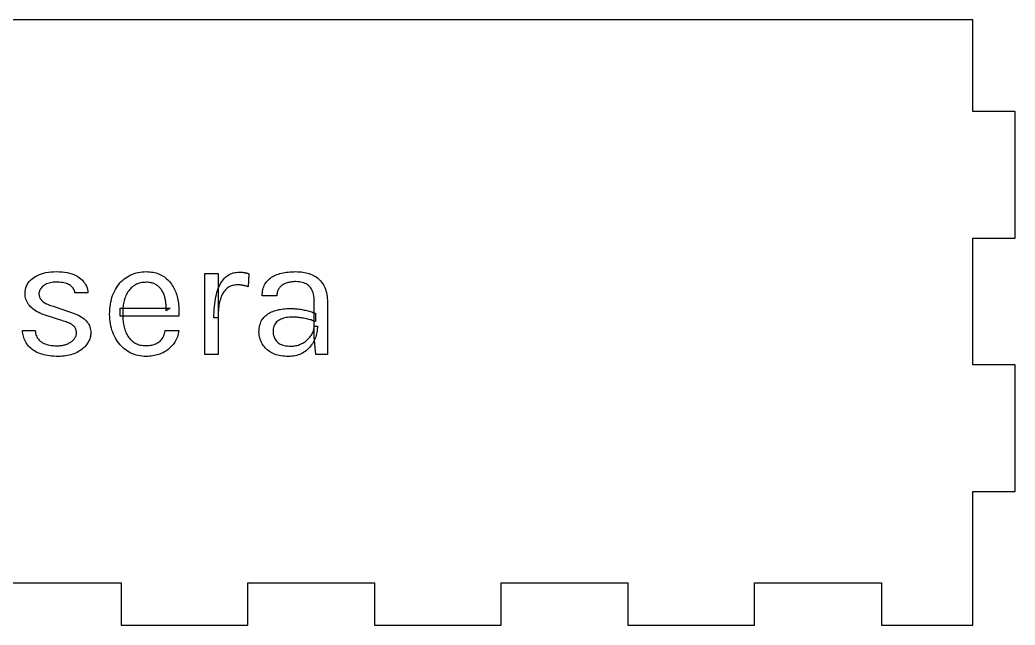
# Model space of a CAD drawing. Header units: millimetres. Extents: x 0 to 275, y 0 to 182.
# Drawn here: x 65.3 to 136, y 46 to 89 of the extents above; entities that cross this region are included whole.
import ezdxf

# ---------------------------------------------------------------- set-up
doc = ezdxf.new("R2010")
doc.units = ezdxf.units.MM
doc.layers.get('0').update_dxf_attribs({"linetype": 'CONTINUOUS'})

msp = doc.modelspace()

# ---------------------------------------------------------------- linework, layer by layer
for p, q in [((133, 89), (3, 89)), ((133, 82.5), (133, 89)), ((136, 82.5), (133, 82.5)), ((136, 73.5), (136, 82.5)), ((133, 64.5), (133, 73.5)), ((133, 73.5), (136, 73.5)), ((66.177, 70.605), (66.293, 70.692)), ((66.293, 70.692), (66.419, 70.772)), ((66.419, 70.772), (66.553, 70.843)), ((66.553, 70.843), (66.695, 70.906)), ((66.695, 70.906), (66.844, 70.961)), ((66.844, 70.961), (67.001, 71.007)), ((67.001, 71.007), (67.166, 71.045)), ((67.166, 71.045), (67.338, 71.074)), ((67.338, 71.074), (67.518, 71.095)), ((67.518, 71.095), (67.706, 71.108)), ((67.706, 71.108), (67.901, 71.112)), ((67.901, 71.112), (67.901, 71.112)), ((67.901, 71.112), (68.107, 71.108)), ((68.107, 71.108), (68.304, 71.095)), ((68.304, 71.095), (68.492, 71.073)), ((68.492, 71.073), (68.67, 71.043)), ((68.67, 71.043), (68.838, 71.004)), ((68.838, 71.004), (68.998, 70.956)), ((68.998, 70.956), (69.147, 70.9)), ((69.147, 70.9), (69.287, 70.836)), ((69.287, 70.836), (69.418, 70.762)), ((69.418, 70.762), (69.539, 70.68)), ((72.829, 70.673), (72.944, 70.749)), ((72.944, 70.749), (73.063, 70.818)), ((73.063, 70.818), (73.185, 70.88)), ((73.185, 70.88), (73.31, 70.934)), ((73.31, 70.934), (73.438, 70.981)), ((73.438, 70.981), (73.57, 71.021)), ((73.57, 71.021), (73.705, 71.054)), ((73.705, 71.054), (73.844, 71.079)), ((73.844, 71.079), (73.986, 71.097)), ((73.986, 71.097), (74.131, 71.108)), ((74.131, 71.108), (74.279, 71.112)), ((74.279, 71.112), (74.279, 71.112)), ((74.279, 71.112), (74.408, 71.109)), ((74.408, 71.109), (74.533, 71.101)), ((74.533, 71.101), (74.654, 71.088)), ((74.654, 71.088), (74.771, 71.07)), ((74.771, 71.07), (74.885, 71.046)), ((74.885, 71.046), (74.995, 71.017)), ((74.995, 71.017), (75.101, 70.983)), ((75.101, 70.983), (75.203, 70.943)), ((75.203, 70.943), (75.301, 70.898)), ((75.301, 70.898), (75.395, 70.848)), ((75.395, 70.848), (75.486, 70.793)), ((75.486, 70.793), (75.573, 70.735)), ((75.573, 70.735), (75.656, 70.673)), ((78.449, 65.232), (78.449, 70.98)), ((78.449, 70.98), (79.385, 70.98)), ((79.385, 70.98), (79.385, 65.232)), ((79.843, 70.644), (79.922, 70.719)), ((79.922, 70.719), (80.005, 70.787)), ((80.005, 70.787), (80.091, 70.848)), ((80.091, 70.848), (80.181, 70.901)), ((80.181, 70.901), (80.274, 70.947)), ((80.274, 70.947), (80.371, 70.987)), ((80.371, 70.987), (80.472, 71.019)), ((80.472, 71.019), (80.576, 71.044)), ((80.576, 71.044), (80.683, 71.062)), ((80.683, 71.062), (80.794, 71.072)), ((80.794, 71.072), (80.909, 71.076)), ((80.909, 71.076), (80.909, 71.076)), ((80.909, 71.076), (80.947, 71.076)), ((80.947, 71.076), (80.984, 71.075)), ((80.984, 71.075), (81.021, 71.074)), ((81.021, 71.074), (81.057, 71.072)), ((81.057, 71.072), (81.093, 71.069)), ((81.093, 71.069), (81.128, 71.066)), ((81.128, 71.066), (81.162, 71.063)), ((81.162, 71.063), (81.195, 71.059)), ((81.195, 71.059), (81.228, 71.054)), ((81.228, 71.054), (81.26, 71.049)), ((81.26, 71.049), (81.292, 71.043)), ((81.292, 71.043), (81.324, 71.037)), ((81.324, 71.037), (81.356, 71.03)), ((81.356, 71.03), (81.388, 71.023)), ((81.388, 71.023), (81.42, 71.015)), ((81.42, 71.015), (81.452, 71.007)), ((81.452, 71.007), (81.484, 70.998)), ((81.484, 70.998), (81.516, 70.989)), ((81.516, 70.989), (81.549, 70.979)), ((81.581, 70.968), (81.521, 70.044)), ((81.549, 70.979), (81.581, 70.968)), ((81.581, 70.968), (81.581, 70.968)), ((83.111, 70.66), (83.193, 70.718)), ((83.193, 70.718), (83.279, 70.771)), ((83.279, 70.771), (83.371, 70.82)), ((83.371, 70.82), (83.466, 70.864)), ((83.466, 70.864), (83.567, 70.905)), ((83.567, 70.905), (83.672, 70.941)), ((83.672, 70.941), (83.781, 70.973)), ((83.781, 70.973), (83.893, 71.003)), ((83.893, 71.003), (84.008, 71.028)), ((84.008, 71.028), (84.126, 71.05)), ((84.126, 71.05), (84.247, 71.069)), ((84.247, 71.069), (84.371, 71.085)), ((84.371, 71.085), (84.499, 71.097)), ((84.499, 71.097), (84.629, 71.105)), ((84.629, 71.105), (84.763, 71.11)), ((84.763, 71.11), (84.899, 71.112)), ((84.899, 71.112), (84.899, 71.112)), ((84.899, 71.112), (85.029, 71.11)), ((85.029, 71.11), (85.157, 71.103)), ((85.157, 71.103), (85.281, 71.092)), ((85.281, 71.092), (85.403, 71.076)), ((85.403, 71.076), (85.522, 71.056)), ((85.522, 71.056), (85.637, 71.032)), ((85.637, 71.032), (85.749, 71.003)), ((85.749, 71.003), (85.859, 70.97)), ((85.859, 70.97), (85.965, 70.932)), ((85.965, 70.932), (86.069, 70.89)), ((86.069, 70.89), (86.169, 70.843)), ((86.169, 70.843), (86.264, 70.791)), ((86.264, 70.791), (86.355, 70.733)), ((86.355, 70.733), (86.441, 70.671)), ((65.736, 69.969), (65.779, 70.089)), ((65.779, 70.089), (65.834, 70.203)), ((65.834, 70.203), (65.901, 70.312)), ((65.901, 70.312), (65.981, 70.415)), ((65.981, 70.415), (66.073, 70.513)), ((66.073, 70.513), (66.177, 70.605)), ((66.874, 70), (66.825, 69.945)), ((66.93, 70.054), (66.874, 70)), ((66.992, 70.107), (66.93, 70.054)), ((67.06, 70.157), (66.992, 70.107)), ((67.133, 70.201), (67.06, 70.157)), ((67.211, 70.24), (67.133, 70.201)), ((67.294, 70.274), (67.211, 70.24)), ((67.383, 70.303), (67.294, 70.274)), ((67.476, 70.326), (67.383, 70.303)), ((67.575, 70.345), (67.476, 70.326)), ((67.678, 70.358), (67.575, 70.345)), ((67.787, 70.365), (67.678, 70.358)), ((67.901, 70.368), (67.787, 70.365)), ((68.019, 70.366), (67.901, 70.368)), ((67.901, 70.368), (67.901, 70.368)), ((68.132, 70.36), (68.019, 70.366)), ((68.24, 70.35), (68.132, 70.36)), ((68.342, 70.337), (68.24, 70.35)), ((68.438, 70.319), (68.342, 70.337)), ((68.529, 70.298), (68.438, 70.319)), ((68.614, 70.272), (68.529, 70.298)), ((68.694, 70.243), (68.614, 70.272)), ((68.768, 70.21), (68.694, 70.243)), ((68.837, 70.173), (68.768, 70.21)), ((68.9, 70.132), (68.837, 70.173)), ((68.958, 70.088), (68.9, 70.132)), ((69.01, 70.04), (68.958, 70.088)), ((69.057, 69.988), (69.01, 70.04)), ((69.098, 69.932), (69.057, 69.988)), ((69.539, 70.68), (69.65, 70.591)), ((69.65, 70.591), (69.749, 70.499)), ((69.749, 70.499), (69.838, 70.401)), ((69.838, 70.401), (69.915, 70.3)), ((69.915, 70.3), (69.981, 70.194)), ((69.981, 70.194), (70.037, 70.084)), ((70.037, 70.084), (70.08, 69.969)), ((72.167, 69.967), (72.247, 70.086)), ((72.247, 70.086), (72.332, 70.2)), ((72.332, 70.2), (72.421, 70.307)), ((72.421, 70.307), (72.516, 70.408)), ((72.516, 70.408), (72.615, 70.503)), ((72.615, 70.503), (72.72, 70.591)), ((72.72, 70.591), (72.829, 70.673)), ((73.294, 70.016), (73.226, 69.954)), ((73.367, 70.074), (73.294, 70.016)), ((73.443, 70.128), (73.367, 70.074)), ((73.523, 70.176), (73.443, 70.128)), ((73.606, 70.218), (73.523, 70.176)), ((73.693, 70.254), (73.606, 70.218)), ((73.784, 70.285), (73.693, 70.254)), ((73.878, 70.311), (73.784, 70.285)), ((73.976, 70.331), (73.878, 70.311)), ((74.077, 70.345), (73.976, 70.331)), ((74.182, 70.353), (74.077, 70.345)), ((74.291, 70.356), (74.182, 70.353)), ((74.377, 70.354), (74.291, 70.356)), ((74.291, 70.356), (74.291, 70.356)), ((74.46, 70.349), (74.377, 70.354)), ((74.54, 70.34), (74.46, 70.349)), ((74.616, 70.327), (74.54, 70.34)), ((74.69, 70.311), (74.616, 70.327)), ((74.76, 70.291), (74.69, 70.311)), ((74.828, 70.268), (74.76, 70.291)), ((74.892, 70.241), (74.828, 70.268)), ((74.953, 70.21), (74.892, 70.241)), ((75.011, 70.176), (74.953, 70.21)), ((75.066, 70.139), (75.011, 70.176)), ((75.119, 70.099), (75.066, 70.139)), ((75.169, 70.057), (75.119, 70.099)), ((75.216, 70.013), (75.169, 70.057)), ((75.261, 69.967), (75.216, 70.013)), ((75.656, 70.673), (75.736, 70.607)), ((75.736, 70.607), (75.812, 70.537)), ((75.812, 70.537), (75.885, 70.464)), ((75.885, 70.464), (75.954, 70.387)), ((75.954, 70.387), (76.019, 70.307)), ((76.019, 70.307), (76.081, 70.222)), ((76.081, 70.222), (76.139, 70.134)), ((76.139, 70.134), (76.194, 70.043)), ((76.194, 70.043), (76.245, 69.949)), ((79.399, 69.914), (79.451, 70.04)), ((79.451, 70.04), (79.506, 70.159)), ((79.506, 70.159), (79.566, 70.27)), ((79.566, 70.27), (79.629, 70.375)), ((79.629, 70.375), (79.697, 70.472)), ((79.697, 70.472), (79.768, 70.562)), ((79.768, 70.562), (79.843, 70.644)), ((80.112, 69.99), (80.043, 69.94)), ((80.184, 70.033), (80.112, 69.99)), ((80.26, 70.071), (80.184, 70.033)), ((80.34, 70.103), (80.26, 70.071)), ((80.425, 70.129), (80.34, 70.103)), ((80.513, 70.15), (80.425, 70.129)), ((80.605, 70.164), (80.513, 70.15)), ((80.701, 70.173), (80.605, 70.164)), ((80.801, 70.176), (80.701, 70.173)), ((80.833, 70.176), (80.801, 70.176)), ((80.801, 70.176), (80.801, 70.176)), ((80.865, 70.174), (80.833, 70.176)), ((80.898, 70.172), (80.865, 70.174)), ((80.933, 70.17), (80.898, 70.172)), ((80.968, 70.166), (80.933, 70.17)), ((81.003, 70.162), (80.968, 70.166)), ((81.04, 70.157), (81.003, 70.162)), ((81.077, 70.151), (81.04, 70.157)), ((81.116, 70.144), (81.077, 70.151)), ((81.155, 70.137), (81.116, 70.144)), ((81.194, 70.129), (81.155, 70.137)), ((81.233, 70.121), (81.194, 70.129)), ((81.271, 70.112), (81.233, 70.121)), ((81.309, 70.103), (81.271, 70.112)), ((81.346, 70.094), (81.309, 70.103)), ((81.382, 70.085), (81.346, 70.094)), ((81.418, 70.075), (81.382, 70.085)), ((81.453, 70.065), (81.418, 70.075)), ((81.487, 70.055), (81.453, 70.065)), ((81.521, 70.044), (81.487, 70.055)), ((82.6, 69.947), (82.633, 70.045)), ((82.633, 70.045), (82.673, 70.139)), ((82.673, 70.139), (82.719, 70.227)), ((82.719, 70.227), (82.771, 70.31)), ((82.771, 70.31), (82.829, 70.389)), ((82.829, 70.389), (82.893, 70.463)), ((82.893, 70.463), (82.961, 70.533)), ((82.961, 70.533), (83.033, 70.599)), ((83.033, 70.599), (83.111, 70.66)), ((83.781, 70.007), (83.744, 69.963)), ((83.82, 70.048), (83.781, 70.007)), ((83.862, 70.087), (83.82, 70.048)), ((83.906, 70.124), (83.862, 70.087)), ((83.953, 70.159), (83.906, 70.124)), ((84.002, 70.191), (83.953, 70.159)), ((84.054, 70.221), (84.002, 70.191)), ((84.108, 70.248), (84.054, 70.221)), ((84.165, 70.273), (84.108, 70.248)), ((84.224, 70.296), (84.165, 70.273)), ((84.285, 70.317), (84.224, 70.296)), ((84.348, 70.335), (84.285, 70.317)), ((84.412, 70.351), (84.348, 70.335)), ((84.477, 70.365), (84.412, 70.351)), ((84.544, 70.377), (84.477, 70.365)), ((84.612, 70.387), (84.544, 70.377)), ((84.682, 70.394), (84.612, 70.387)), ((84.753, 70.4), (84.682, 70.394)), ((84.825, 70.403), (84.753, 70.4)), ((84.899, 70.404), (84.825, 70.403)), ((85.028, 70.401), (84.899, 70.404)), ((84.899, 70.404), (84.899, 70.404)), ((85.15, 70.39), (85.028, 70.401)), ((85.265, 70.373), (85.15, 70.39)), ((85.374, 70.35), (85.265, 70.373)), ((85.477, 70.319), (85.374, 70.35)), ((85.572, 70.282), (85.477, 70.319)), ((85.661, 70.238), (85.572, 70.282)), ((85.744, 70.187), (85.661, 70.238)), ((85.82, 70.129), (85.744, 70.187)), ((85.889, 70.065), (85.82, 70.129)), ((85.952, 69.993), (85.889, 70.065)), ((86.008, 69.912), (85.952, 69.993)), ((86.441, 70.671), (86.523, 70.603)), ((86.523, 70.603), (86.601, 70.53)), ((86.601, 70.53), (86.674, 70.451)), ((86.674, 70.451), (86.743, 70.368)), ((86.743, 70.368), (86.807, 70.279)), ((86.807, 70.279), (86.867, 70.185)), ((86.867, 70.185), (86.922, 70.085)), ((86.922, 70.085), (86.971, 69.98)), ((86.971, 69.98), (87.014, 69.869)), ((65.681, 69.576), (65.687, 69.712)), ((65.685, 69.466), (65.681, 69.576)), ((65.681, 69.576), (65.681, 69.576)), ((65.696, 69.359), (65.685, 69.466)), ((65.687, 69.712), (65.705, 69.843)), ((65.716, 69.256), (65.696, 69.359)), ((65.705, 69.843), (65.736, 69.969)), ((66.668, 69.591), (66.665, 69.528)), ((66.665, 69.528), (66.665, 69.528)), ((66.665, 69.528), (66.675, 69.412)), ((66.678, 69.653), (66.668, 69.591)), ((66.675, 69.412), (66.706, 69.303)), ((66.694, 69.714), (66.678, 69.653)), ((66.717, 69.773), (66.694, 69.714)), ((66.706, 69.303), (66.757, 69.2)), ((66.747, 69.832), (66.717, 69.773)), ((66.783, 69.889), (66.747, 69.832)), ((66.825, 69.945), (66.783, 69.889)), ((69.134, 69.873), (69.098, 69.932)), ((69.164, 69.81), (69.134, 69.873)), ((69.188, 69.744), (69.164, 69.81)), ((69.207, 69.674), (69.188, 69.744)), ((69.221, 69.6), (69.207, 69.674)), ((70.145, 69.6), (69.221, 69.6)), ((70.08, 69.969), (70.113, 69.851)), ((70.113, 69.851), (70.135, 69.727)), ((70.135, 69.727), (70.145, 69.6)), ((70.145, 69.6), (70.145, 69.6)), ((71.808, 69.123), (71.852, 69.277)), ((71.852, 69.277), (71.902, 69.426)), ((71.902, 69.426), (71.959, 69.57)), ((71.959, 69.57), (72.023, 69.708)), ((72.023, 69.708), (72.093, 69.84)), ((72.093, 69.84), (72.167, 69.967)), ((72.809, 69.333), (72.774, 69.24)), ((72.848, 69.423), (72.809, 69.333)), ((72.891, 69.51), (72.848, 69.423)), ((72.937, 69.592), (72.891, 69.51)), ((72.988, 69.672), (72.937, 69.592)), ((73.041, 69.748), (72.988, 69.672)), ((73.099, 69.82), (73.041, 69.748)), ((73.161, 69.889), (73.099, 69.82)), ((73.226, 69.954), (73.161, 69.889)), ((75.304, 69.918), (75.261, 69.967)), ((75.344, 69.867), (75.304, 69.918)), ((75.382, 69.813), (75.344, 69.867)), ((75.417, 69.757), (75.382, 69.813)), ((75.449, 69.699), (75.417, 69.757)), ((75.479, 69.639), (75.449, 69.699)), ((75.507, 69.578), (75.479, 69.639)), ((75.534, 69.516), (75.507, 69.578)), ((75.558, 69.452), (75.534, 69.516)), ((75.58, 69.388), (75.558, 69.452)), ((75.601, 69.322), (75.58, 69.388)), ((75.619, 69.255), (75.601, 69.322)), ((76.245, 69.949), (76.293, 69.853)), ((76.293, 69.853), (76.337, 69.755)), ((76.337, 69.755), (76.378, 69.655)), ((76.378, 69.655), (76.416, 69.552)), ((76.416, 69.552), (76.45, 69.447)), ((76.45, 69.447), (76.481, 69.339)), ((76.481, 69.339), (76.508, 69.229)), ((79.2, 69.172), (79.231, 69.335)), ((79.231, 69.335), (79.267, 69.491)), ((79.267, 69.491), (79.307, 69.639)), ((79.307, 69.639), (79.351, 69.78)), ((79.351, 69.78), (79.399, 69.914)), ((79.626, 69.361), (79.589, 69.268)), ((79.666, 69.45), (79.626, 69.361)), ((79.71, 69.535), (79.666, 69.45)), ((79.757, 69.614), (79.71, 69.535)), ((79.807, 69.689), (79.757, 69.614)), ((79.861, 69.759), (79.807, 69.689)), ((79.918, 69.824), (79.861, 69.759)), ((79.979, 69.885), (79.918, 69.824)), ((80.043, 69.94), (79.979, 69.885)), ((82.523, 69.384), (82.526, 69.506)), ((83.567, 69.384), (82.523, 69.384)), ((82.526, 69.506), (82.535, 69.624)), ((82.535, 69.624), (82.551, 69.737)), ((82.551, 69.737), (82.572, 69.844)), ((82.572, 69.844), (82.6, 69.947)), ((83.569, 69.454), (83.567, 69.384)), ((83.567, 69.384), (83.567, 69.384)), ((83.574, 69.52), (83.569, 69.454)), ((83.583, 69.585), (83.574, 69.52)), ((83.595, 69.647), (83.583, 69.585)), ((83.611, 69.706), (83.595, 69.647)), ((83.631, 69.762), (83.611, 69.706)), ((83.654, 69.816), (83.631, 69.762)), ((83.68, 69.868), (83.654, 69.816)), ((83.71, 69.917), (83.68, 69.868)), ((83.744, 69.963), (83.71, 69.917)), ((86.057, 69.822), (86.008, 69.912)), ((86.1, 69.724), (86.057, 69.822)), ((86.136, 69.617), (86.1, 69.724)), ((86.166, 69.502), (86.136, 69.617)), ((86.189, 69.377), (86.166, 69.502)), ((86.206, 69.244), (86.189, 69.377)), ((87.014, 69.869), (87.051, 69.752)), ((87.051, 69.752), (87.083, 69.629)), ((87.083, 69.629), (87.109, 69.501)), ((87.109, 69.501), (87.129, 69.366)), ((87.129, 69.366), (87.143, 69.226)), ((65.743, 69.155), (65.716, 69.256)), ((65.778, 69.058), (65.743, 69.155)), ((65.82, 68.964), (65.778, 69.058)), ((65.871, 68.873), (65.82, 68.964)), ((65.929, 68.785), (65.871, 68.873)), ((65.994, 68.7), (65.929, 68.785)), ((66.068, 68.619), (65.994, 68.7)), ((66.149, 68.541), (66.068, 68.619)), ((66.757, 69.2), (66.828, 69.103)), ((66.828, 69.103), (66.92, 69.012)), ((66.92, 69.012), (67.032, 68.928)), ((67.032, 68.928), (67.165, 68.849)), ((67.165, 68.849), (67.318, 68.777)), ((67.318, 68.777), (67.491, 68.712)), ((67.491, 68.712), (67.685, 68.652)), ((67.685, 68.652), (67.685, 68.652)), ((67.685, 68.652), (68.825, 68.268)), ((71.7, 68.454), (71.717, 68.629)), ((71.717, 68.629), (71.741, 68.799)), ((71.741, 68.799), (71.771, 68.964)), ((71.771, 68.964), (71.808, 69.123)), ((72.64, 68.654), (72.63, 68.551)), ((72.653, 68.755), (72.64, 68.654)), ((72.669, 68.855), (72.653, 68.755)), ((72.69, 68.954), (72.669, 68.855)), ((72.714, 69.051), (72.69, 68.954)), ((72.742, 69.146), (72.714, 69.051)), ((72.774, 69.24), (72.742, 69.146)), ((75.635, 69.187), (75.619, 69.255)), ((75.65, 69.118), (75.635, 69.187)), ((75.662, 69.048), (75.65, 69.118)), ((75.673, 68.977), (75.662, 69.048)), ((75.682, 68.906), (75.673, 68.977)), ((75.689, 68.836), (75.682, 68.906)), ((75.696, 68.765), (75.689, 68.836)), ((75.7, 68.694), (75.696, 68.765)), ((75.703, 68.623), (75.7, 68.694)), ((75.705, 68.552), (75.703, 68.623)), ((76.508, 69.229), (76.532, 69.117)), ((76.532, 69.117), (76.553, 69.003)), ((76.553, 69.003), (76.57, 68.889)), ((76.57, 68.889), (76.584, 68.773)), ((76.584, 68.773), (76.595, 68.657)), ((76.595, 68.657), (76.603, 68.54)), ((79.116, 68.446), (79.131, 68.639)), ((79.131, 68.639), (79.15, 68.824)), ((79.15, 68.824), (79.173, 69.002)), ((79.173, 69.002), (79.2, 69.172)), ((79.436, 68.614), (79.42, 68.492)), ((79.454, 68.732), (79.436, 68.614)), ((79.475, 68.847), (79.454, 68.732)), ((79.499, 68.959), (79.475, 68.847)), ((79.526, 69.066), (79.499, 68.959)), ((79.556, 69.169), (79.526, 69.066)), ((79.589, 69.268), (79.556, 69.169)), ((86.216, 69.102), (86.206, 69.244)), ((86.219, 68.952), (86.216, 69.102)), ((86.219, 66.492), (86.219, 68.952)), ((87.143, 69.226), (87.152, 69.08)), ((87.152, 69.08), (87.155, 68.928)), ((87.155, 68.928), (87.155, 68.928)), ((87.155, 68.928), (87.155, 65.232)), ((66.236, 68.466), (66.149, 68.541)), ((66.331, 68.395), (66.236, 68.466)), ((66.432, 68.327), (66.331, 68.395)), ((66.54, 68.263), (66.432, 68.327)), ((66.654, 68.202), (66.54, 68.263)), ((66.776, 68.144), (66.654, 68.202)), ((66.904, 68.09), (66.776, 68.144)), ((67.039, 68.039), (66.904, 68.09)), ((67.181, 67.992), (67.039, 68.039)), ((68.297, 67.632), (67.181, 67.992)), ((68.825, 68.268), (68.969, 68.222)), ((68.969, 68.222), (69.106, 68.174)), ((69.106, 68.174), (69.237, 68.122)), ((69.237, 68.122), (69.36, 68.068)), ((69.36, 68.068), (69.477, 68.011)), ((69.477, 68.011), (69.586, 67.952)), ((69.586, 67.952), (69.689, 67.89)), ((69.689, 67.89), (69.785, 67.824)), ((71.687, 68.088), (71.69, 68.274)), ((71.69, 67.914), (71.687, 68.088)), ((71.687, 68.088), (71.687, 68.088)), ((71.69, 68.274), (71.7, 68.454)), ((71.701, 67.743), (71.69, 67.914)), ((72.443, 67.944), (72.443, 68.52)), ((72.443, 68.52), (75.977, 68.52)), ((76.595, 67.944), (72.443, 67.944)), ((72.625, 68.446), (72.623, 68.34)), ((72.623, 68.34), (72.623, 68.34)), ((72.623, 68.34), (72.623, 67.956)), ((72.623, 67.956), (72.625, 67.837)), ((72.63, 68.551), (72.625, 68.446)), ((75.977, 68.52), (75.701, 68.34)), ((75.701, 68.34), (75.704, 68.411)), ((75.704, 68.411), (75.705, 68.482)), ((75.705, 68.482), (75.705, 68.552)), ((76.603, 68.065), (76.595, 67.944)), ((76.595, 67.944), (76.595, 67.944)), ((76.603, 68.54), (76.608, 68.423)), ((76.608, 68.185), (76.603, 68.065)), ((76.608, 68.423), (76.609, 68.304)), ((76.609, 68.304), (76.608, 68.185)), ((79.097, 67.824), (79.099, 68.039)), ((79.099, 68.039), (79.105, 68.246)), ((79.105, 68.246), (79.116, 68.446)), ((79.386, 67.965), (79.385, 67.824)), ((79.391, 68.102), (79.386, 67.965)), ((79.398, 68.236), (79.391, 68.102)), ((79.408, 68.365), (79.398, 68.236)), ((79.42, 68.492), (79.408, 68.365)), ((82.646, 67.859), (82.711, 67.927)), ((82.711, 67.927), (82.78, 67.99)), ((82.78, 67.99), (82.853, 68.05)), ((82.853, 68.05), (82.93, 68.105)), ((82.93, 68.105), (83.012, 68.157)), ((83.012, 68.157), (83.098, 68.205)), ((83.098, 68.205), (83.188, 68.249)), ((83.188, 68.249), (83.282, 68.289)), ((83.282, 68.289), (83.381, 68.325)), ((83.381, 68.325), (83.483, 68.357)), ((83.483, 68.357), (83.588, 68.387)), ((83.588, 68.387), (83.695, 68.412)), ((83.695, 68.412), (83.804, 68.434)), ((83.804, 68.434), (83.916, 68.453)), ((83.916, 68.453), (84.031, 68.469)), ((84.031, 68.469), (84.148, 68.481)), ((84.148, 68.481), (84.268, 68.489)), ((84.33, 67.863), (84.227, 67.846)), ((84.268, 68.489), (84.39, 68.494)), ((84.436, 67.875), (84.33, 67.863)), ((84.39, 68.494), (84.515, 68.496)), ((84.546, 67.882), (84.436, 67.875)), ((84.515, 68.496), (84.515, 68.496)), ((84.515, 68.496), (84.605, 68.495)), ((84.659, 67.884), (84.546, 67.882)), ((84.605, 68.495), (84.695, 68.492)), ((84.735, 67.883), (84.659, 67.884)), ((84.659, 67.884), (84.659, 67.884)), ((84.695, 68.492), (84.785, 68.488)), ((84.813, 67.881), (84.735, 67.883)), ((84.785, 68.488), (84.875, 68.482)), ((84.893, 67.876), (84.813, 67.881)), ((84.875, 68.482), (84.966, 68.474)), ((84.973, 67.871), (84.893, 67.876)), ((84.966, 68.474), (85.056, 68.464)), ((85.056, 67.863), (84.973, 67.871)), ((85.056, 68.464), (85.146, 68.452)), ((85.14, 67.854), (85.056, 67.863)), ((85.146, 68.452), (85.237, 68.438)), ((85.237, 68.438), (85.327, 68.423)), ((85.327, 68.423), (85.418, 68.406)), ((85.418, 68.406), (85.508, 68.387)), ((85.508, 68.387), (85.598, 68.367)), ((85.598, 68.367), (85.688, 68.346)), ((85.688, 68.346), (85.777, 68.323)), ((85.777, 68.323), (85.866, 68.299)), ((85.866, 68.299), (85.954, 68.274)), ((85.954, 68.274), (86.042, 68.248)), ((86.042, 68.248), (86.129, 68.22)), ((86.129, 68.22), (86.216, 68.191)), ((86.216, 68.191), (86.303, 68.16)), ((86.303, 68.16), (86.303, 68.16)), ((86.303, 68.16), (86.303, 67.572)), ((68.402, 67.603), (68.297, 67.632)), ((68.297, 67.632), (68.297, 67.632)), ((68.501, 67.572), (68.402, 67.603)), ((68.595, 67.541), (68.501, 67.572)), ((68.682, 67.509), (68.595, 67.541)), ((68.764, 67.476), (68.682, 67.509)), ((68.839, 67.442), (68.764, 67.476)), ((68.909, 67.407), (68.839, 67.442)), ((68.973, 67.371), (68.909, 67.407)), ((69.031, 67.334), (68.973, 67.371)), ((69.083, 67.296), (69.031, 67.334)), ((69.13, 67.256), (69.083, 67.296)), ((69.172, 67.213), (69.13, 67.256)), ((69.208, 67.168), (69.172, 67.213)), ((69.24, 67.119), (69.208, 67.168)), ((69.785, 67.824), (69.874, 67.757)), ((69.874, 67.757), (69.956, 67.686)), ((69.956, 67.686), (70.031, 67.612)), ((70.031, 67.612), (70.097, 67.534)), ((70.097, 67.534), (70.156, 67.452)), ((70.156, 67.452), (70.208, 67.366)), ((70.208, 67.366), (70.251, 67.276)), ((70.251, 67.276), (70.286, 67.183)), ((70.286, 67.183), (70.314, 67.085)), ((71.718, 67.577), (71.701, 67.743)), ((71.741, 67.415), (71.718, 67.577)), ((71.772, 67.257), (71.741, 67.415)), ((71.809, 67.103), (71.772, 67.257)), ((72.625, 67.837), (72.63, 67.721)), ((72.63, 67.721), (72.639, 67.607)), ((72.639, 67.607), (72.652, 67.496)), ((72.652, 67.496), (72.669, 67.388)), ((72.669, 67.388), (72.689, 67.281)), ((72.689, 67.281), (72.713, 67.178)), ((72.713, 67.178), (72.74, 67.077)), ((79.385, 67.824), (79.097, 67.824)), ((79.385, 67.824), (79.385, 67.824)), ((79.385, 67.824), (79.385, 67.824)), ((82.307, 67.064), (82.321, 67.17)), ((82.321, 67.17), (82.342, 67.271)), ((82.342, 67.271), (82.368, 67.368)), ((82.368, 67.368), (82.4, 67.461)), ((82.4, 67.461), (82.438, 67.549)), ((82.438, 67.549), (82.481, 67.633)), ((82.481, 67.633), (82.531, 67.713)), ((82.531, 67.713), (82.586, 67.788)), ((82.586, 67.788), (82.646, 67.859)), ((83.354, 67.243), (83.327, 67.152)), ((83.39, 67.327), (83.354, 67.243)), ((83.434, 67.404), (83.39, 67.327)), ((83.485, 67.475), (83.434, 67.404)), ((83.544, 67.539), (83.485, 67.475)), ((83.612, 67.596), (83.544, 67.539)), ((83.687, 67.647), (83.612, 67.596)), ((83.768, 67.692), (83.687, 67.647)), ((83.853, 67.732), (83.768, 67.692)), ((83.941, 67.768), (83.853, 67.732)), ((84.033, 67.799), (83.941, 67.768)), ((84.128, 67.825), (84.033, 67.799)), ((84.227, 67.846), (84.128, 67.825)), ((85.225, 67.843), (85.14, 67.854)), ((85.312, 67.83), (85.225, 67.843)), ((85.4, 67.816), (85.312, 67.83)), ((85.49, 67.8), (85.4, 67.816)), ((85.58, 67.783), (85.49, 67.8)), ((85.667, 67.764), (85.58, 67.783)), ((85.753, 67.744), (85.667, 67.764)), ((85.838, 67.723), (85.753, 67.744)), ((85.92, 67.701), (85.838, 67.723)), ((86, 67.678), (85.92, 67.701)), ((86.079, 67.653), (86, 67.678)), ((86.155, 67.627), (86.079, 67.653)), ((86.23, 67.6), (86.155, 67.627)), ((86.21, 67.116), (86.217, 67.182)), ((86.217, 67.182), (86.219, 67.248)), ((86.219, 67.248), (86.219, 67.248)), ((86.219, 67.248), (86.447, 67.248)), ((86.303, 67.572), (86.23, 67.6)), ((86.447, 67.248), (86.445, 67.134)), ((65.507, 66.829), (65.501, 66.936)), ((65.501, 66.936), (65.501, 66.936)), ((65.501, 66.936), (66.401, 66.936)), ((65.519, 66.725), (65.507, 66.829)), ((65.536, 66.623), (65.519, 66.725)), ((65.559, 66.524), (65.536, 66.623)), ((65.587, 66.427), (65.559, 66.524)), ((66.401, 66.936), (66.411, 66.83)), ((66.411, 66.83), (66.428, 66.729)), ((66.428, 66.729), (66.453, 66.633)), ((66.453, 66.633), (66.486, 66.543)), ((66.486, 66.543), (66.526, 66.458)), ((66.526, 66.458), (66.574, 66.379)), ((69.238, 66.425), (69.262, 66.471)), ((69.267, 67.068), (69.24, 67.119)), ((69.262, 66.471), (69.282, 66.517)), ((69.29, 67.014), (69.267, 67.068)), ((69.282, 66.517), (69.299, 66.565)), ((69.307, 66.957), (69.29, 67.014)), ((69.299, 66.565), (69.312, 66.614)), ((69.319, 66.897), (69.307, 66.957)), ((69.312, 66.614), (69.322, 66.665)), ((69.327, 66.834), (69.319, 66.897)), ((69.322, 66.665), (69.327, 66.716)), ((69.329, 66.768), (69.327, 66.834)), ((69.327, 66.716), (69.329, 66.768)), ((69.329, 66.768), (69.329, 66.768)), ((70.324, 66.513), (70.304, 66.43)), ((70.314, 67.085), (70.333, 66.983)), ((70.338, 66.597), (70.324, 66.513)), ((70.333, 66.983), (70.345, 66.878)), ((70.346, 66.682), (70.338, 66.597)), ((70.345, 66.878), (70.349, 66.768)), ((70.349, 66.768), (70.346, 66.682)), ((70.349, 66.768), (70.349, 66.768)), ((71.853, 66.953), (71.809, 67.103)), ((71.904, 66.807), (71.853, 66.953)), ((71.962, 66.666), (71.904, 66.807)), ((72.026, 66.528), (71.962, 66.666)), ((72.096, 66.395), (72.026, 66.528)), ((72.74, 67.077), (72.771, 66.978)), ((72.771, 66.978), (72.806, 66.882)), ((72.806, 66.882), (72.844, 66.789)), ((72.844, 66.789), (72.887, 66.7)), ((72.887, 66.7), (72.932, 66.615)), ((72.932, 66.615), (72.982, 66.534)), ((72.982, 66.534), (73.035, 66.457)), ((73.035, 66.457), (73.091, 66.384)), ((75.44, 66.383), (75.487, 66.46)), ((75.487, 66.46), (75.527, 66.543)), ((75.527, 66.543), (75.563, 66.63)), ((75.563, 66.63), (75.593, 66.723)), ((75.593, 66.723), (75.617, 66.821)), ((75.617, 66.821), (75.635, 66.924)), ((75.635, 66.924), (75.635, 66.924)), ((75.635, 66.924), (76.607, 66.924)), ((76.499, 66.493), (76.46, 66.394)), ((76.532, 66.596), (76.499, 66.493)), ((76.562, 66.702), (76.532, 66.596)), ((76.587, 66.812), (76.562, 66.702)), ((76.607, 66.924), (76.587, 66.812)), ((82.295, 66.84), (82.298, 66.954)), ((82.297, 66.752), (82.295, 66.84)), ((82.295, 66.84), (82.295, 66.84)), ((82.304, 66.664), (82.297, 66.752)), ((82.298, 66.954), (82.307, 67.064)), ((82.316, 66.577), (82.304, 66.664)), ((82.331, 66.492), (82.316, 66.577)), ((82.352, 66.406), (82.331, 66.492)), ((83.295, 66.951), (83.291, 66.84)), ((83.291, 66.84), (83.291, 66.84)), ((83.291, 66.84), (83.294, 66.757)), ((83.294, 66.757), (83.303, 66.677)), ((83.307, 67.055), (83.295, 66.951)), ((83.303, 66.677), (83.318, 66.599)), ((83.327, 67.152), (83.307, 67.055)), ((83.318, 66.599), (83.339, 66.523)), ((83.339, 66.523), (83.367, 66.45)), ((83.367, 66.45), (83.4, 66.379)), ((85.855, 66.4), (85.906, 66.46)), ((85.906, 66.46), (85.955, 66.523)), ((85.955, 66.523), (86, 66.588)), ((86, 66.588), (86.042, 66.654)), ((86.042, 66.654), (86.079, 66.72)), ((86.079, 66.72), (86.112, 66.786)), ((86.112, 66.786), (86.14, 66.852)), ((86.14, 66.852), (86.164, 66.918)), ((86.164, 66.918), (86.184, 66.984)), ((86.184, 66.984), (86.199, 67.05)), ((86.199, 67.05), (86.21, 67.116)), ((86.339, 65.232), (86.219, 66.492)), ((86.325, 66.483), (86.288, 66.38)), ((86.357, 66.587), (86.325, 66.483)), ((86.385, 66.693), (86.357, 66.587)), ((86.407, 66.801), (86.385, 66.693)), ((86.425, 66.91), (86.407, 66.801)), ((86.437, 67.021), (86.425, 66.91)), ((86.445, 67.134), (86.437, 67.021)), ((65.62, 66.332), (65.587, 66.427)), ((65.659, 66.24), (65.62, 66.332)), ((65.703, 66.151), (65.659, 66.24)), ((65.752, 66.064), (65.703, 66.151)), ((65.807, 65.979), (65.752, 66.064)), ((65.867, 65.897), (65.807, 65.979)), ((65.933, 65.819), (65.867, 65.897)), ((66.004, 65.745), (65.933, 65.819)), ((66.081, 65.674), (66.004, 65.745)), ((66.574, 66.379), (66.63, 66.305)), ((66.63, 66.305), (66.693, 66.237)), ((66.693, 66.237), (66.764, 66.174)), ((66.764, 66.174), (66.842, 66.117)), ((66.842, 66.117), (66.927, 66.065)), ((66.927, 66.065), (67.018, 66.019)), ((67.018, 66.019), (67.115, 65.978)), ((67.115, 65.978), (67.218, 65.942)), ((67.218, 65.942), (67.327, 65.912)), ((67.327, 65.912), (67.442, 65.888)), ((67.442, 65.888), (67.563, 65.869)), ((67.563, 65.869), (67.69, 65.855)), ((67.69, 65.855), (67.822, 65.847)), ((67.822, 65.847), (67.961, 65.844)), ((67.961, 65.844), (68.035, 65.845)), ((67.961, 65.844), (67.961, 65.844)), ((68.035, 65.845), (68.107, 65.849)), ((68.107, 65.849), (68.179, 65.855)), ((68.179, 65.855), (68.249, 65.863)), ((68.249, 65.863), (68.318, 65.874)), ((68.318, 65.874), (68.386, 65.887)), ((68.386, 65.887), (68.452, 65.903)), ((68.452, 65.903), (68.518, 65.921)), ((68.518, 65.921), (68.582, 65.941)), ((68.582, 65.941), (68.645, 65.964)), ((68.645, 65.964), (68.706, 65.989)), ((68.706, 65.989), (68.765, 66.016)), ((68.765, 66.016), (68.821, 66.044)), ((68.821, 66.044), (68.874, 66.074)), ((68.874, 66.074), (68.925, 66.106)), ((68.925, 66.106), (68.974, 66.14)), ((68.974, 66.14), (69.02, 66.176)), ((69.02, 66.176), (69.064, 66.214)), ((69.064, 66.214), (69.105, 66.253)), ((69.105, 66.253), (69.143, 66.294)), ((69.143, 66.294), (69.178, 66.337)), ((69.178, 66.337), (69.21, 66.38)), ((69.21, 66.38), (69.238, 66.425)), ((69.945, 65.804), (69.877, 65.735)), ((70.008, 65.877), (69.945, 65.804)), ((70.067, 65.952), (70.008, 65.877)), ((70.121, 66.029), (70.067, 65.952)), ((70.169, 66.108), (70.121, 66.029)), ((70.211, 66.187), (70.169, 66.108)), ((70.247, 66.267), (70.211, 66.187)), ((70.279, 66.348), (70.247, 66.267)), ((70.304, 66.43), (70.279, 66.348)), ((72.171, 66.269), (72.096, 66.395)), ((72.252, 66.148), (72.171, 66.269)), ((72.337, 66.033), (72.252, 66.148)), ((72.427, 65.924), (72.337, 66.033)), ((72.521, 65.821), (72.427, 65.924)), ((72.621, 65.724), (72.521, 65.821)), ((73.091, 66.384), (73.152, 66.315)), ((73.152, 66.315), (73.216, 66.25)), ((73.216, 66.25), (73.284, 66.189)), ((73.284, 66.189), (73.355, 66.132)), ((73.355, 66.132), (73.43, 66.08)), ((73.43, 66.08), (73.509, 66.033)), ((73.509, 66.033), (73.592, 65.991)), ((73.592, 65.991), (73.679, 65.955)), ((73.679, 65.955), (73.769, 65.925)), ((73.769, 65.925), (73.863, 65.9)), ((73.863, 65.9), (73.961, 65.881)), ((73.961, 65.881), (74.063, 65.867)), ((74.063, 65.867), (74.169, 65.859)), ((74.169, 65.859), (74.279, 65.856)), ((74.279, 65.856), (74.389, 65.859)), ((74.279, 65.856), (74.279, 65.856)), ((74.389, 65.859), (74.494, 65.867)), ((74.494, 65.867), (74.596, 65.88)), ((74.596, 65.88), (74.694, 65.899)), ((74.694, 65.899), (74.788, 65.924)), ((74.788, 65.924), (74.877, 65.953)), ((74.877, 65.953), (74.963, 65.988)), ((74.963, 65.988), (75.045, 66.029)), ((75.045, 66.029), (75.123, 66.075)), ((75.123, 66.075), (75.197, 66.126)), ((75.197, 66.126), (75.266, 66.183)), ((75.266, 66.183), (75.33, 66.244)), ((75.33, 66.244), (75.388, 66.311)), ((75.388, 66.311), (75.44, 66.383)), ((76.065, 65.786), (75.993, 65.713)), ((76.134, 65.863), (76.065, 65.786)), ((76.199, 65.943), (76.134, 65.863)), ((76.26, 66.027), (76.199, 65.943)), ((76.317, 66.114), (76.26, 66.027)), ((76.369, 66.204), (76.317, 66.114)), ((76.417, 66.297), (76.369, 66.204)), ((76.46, 66.394), (76.417, 66.297)), ((82.377, 66.322), (82.352, 66.406)), ((82.407, 66.239), (82.377, 66.322)), ((82.441, 66.156), (82.407, 66.239)), ((82.48, 66.075), (82.441, 66.156)), ((82.523, 65.994), (82.48, 66.075)), ((82.571, 65.915), (82.523, 65.994)), ((82.624, 65.839), (82.571, 65.915)), ((82.681, 65.766), (82.624, 65.839)), ((82.743, 65.696), (82.681, 65.766)), ((83.4, 66.379), (83.439, 66.311)), ((83.439, 66.311), (83.485, 66.245)), ((83.485, 66.245), (83.536, 66.181)), ((83.536, 66.181), (83.594, 66.12)), ((83.594, 66.12), (83.658, 66.063)), ((83.658, 66.063), (83.73, 66.012)), ((83.73, 66.012), (83.808, 65.967)), ((83.808, 65.967), (83.894, 65.928)), ((83.894, 65.928), (83.988, 65.895)), ((83.988, 65.895), (84.088, 65.868)), ((84.088, 65.868), (84.196, 65.847)), ((84.196, 65.847), (84.311, 65.832)), ((84.311, 65.832), (84.433, 65.823)), ((84.433, 65.823), (84.563, 65.82)), ((84.563, 65.82), (84.656, 65.822)), ((84.563, 65.82), (84.563, 65.82)), ((84.656, 65.822), (84.746, 65.829)), ((84.746, 65.829), (84.835, 65.84)), ((84.835, 65.84), (84.923, 65.855)), ((84.923, 65.855), (85.008, 65.875)), ((85.008, 65.875), (85.091, 65.899)), ((85.091, 65.899), (85.173, 65.927)), ((85.173, 65.927), (85.252, 65.96)), ((85.252, 65.96), (85.33, 65.997)), ((85.33, 65.997), (85.406, 66.039)), ((85.406, 66.039), (85.479, 66.084)), ((85.479, 66.084), (85.55, 66.131)), ((85.55, 66.131), (85.617, 66.18)), ((85.617, 66.18), (85.681, 66.232)), ((85.681, 66.232), (85.742, 66.286)), ((85.742, 66.286), (85.8, 66.342)), ((85.8, 66.342), (85.855, 66.4)), ((85.965, 65.817), (85.896, 65.736)), ((86.029, 65.902), (85.965, 65.817)), ((86.09, 65.991), (86.029, 65.902)), ((86.146, 66.084), (86.09, 65.991)), ((86.198, 66.18), (86.146, 66.084)), ((86.245, 66.279), (86.198, 66.18)), ((86.288, 66.38), (86.245, 66.279)), ((66.163, 65.607), (66.081, 65.674)), ((66.25, 65.543), (66.163, 65.607)), ((66.343, 65.483), (66.25, 65.543)), ((66.441, 65.427), (66.343, 65.483)), ((66.544, 65.374), (66.441, 65.427)), ((66.653, 65.325), (66.544, 65.374)), ((66.767, 65.28), (66.653, 65.325)), ((66.887, 65.24), (66.767, 65.28)), ((67.013, 65.204), (66.887, 65.24)), ((67.144, 65.173), (67.013, 65.204)), ((67.28, 65.147), (67.144, 65.173)), ((67.422, 65.126), (67.28, 65.147)), ((67.569, 65.109), (67.422, 65.126)), ((67.722, 65.097), (67.569, 65.109)), ((67.881, 65.09), (67.722, 65.097)), ((68.045, 65.088), (67.881, 65.09)), ((68.185, 65.09), (68.045, 65.088)), ((68.045, 65.088), (68.045, 65.088)), ((68.045, 65.088), (68.045, 65.088)), ((68.321, 65.098), (68.185, 65.09)), ((68.453, 65.11), (68.321, 65.098)), ((68.581, 65.126), (68.453, 65.11)), ((68.705, 65.148), (68.581, 65.126)), ((68.825, 65.174), (68.705, 65.148)), ((68.942, 65.206), (68.825, 65.174)), ((69.055, 65.242), (68.942, 65.206)), ((69.164, 65.282), (69.055, 65.242)), ((69.269, 65.328), (69.164, 65.282)), ((69.37, 65.377), (69.269, 65.328)), ((69.466, 65.43), (69.37, 65.377)), ((69.558, 65.485), (69.466, 65.43)), ((69.644, 65.543), (69.558, 65.485)), ((69.727, 65.604), (69.644, 65.543)), ((69.804, 65.668), (69.727, 65.604)), ((69.877, 65.735), (69.804, 65.668)), ((72.726, 65.633), (72.621, 65.724)), ((72.835, 65.548), (72.726, 65.633)), ((72.95, 65.469), (72.835, 65.548)), ((73.069, 65.397), (72.95, 65.469)), ((73.19, 65.332), (73.069, 65.397)), ((73.315, 65.275), (73.19, 65.332)), ((73.443, 65.225), (73.315, 65.275)), ((73.575, 65.183), (73.443, 65.225)), ((73.709, 65.149), (73.575, 65.183)), ((73.847, 65.122), (73.709, 65.149)), ((73.988, 65.103), (73.847, 65.122)), ((74.132, 65.092), (73.988, 65.103)), ((74.279, 65.088), (74.132, 65.092)), ((74.401, 65.09), (74.279, 65.088)), ((74.279, 65.088), (74.279, 65.088)), ((74.279, 65.088), (74.279, 65.088)), ((74.521, 65.097), (74.401, 65.09)), ((74.638, 65.108), (74.521, 65.097)), ((74.753, 65.124), (74.638, 65.108)), ((74.865, 65.144), (74.753, 65.124)), ((74.975, 65.168), (74.865, 65.144)), ((75.082, 65.197), (74.975, 65.168)), ((75.187, 65.23), (75.082, 65.197)), ((75.289, 65.268), (75.187, 65.23)), ((75.389, 65.31), (75.289, 65.268)), ((75.486, 65.356), (75.389, 65.31)), ((75.579, 65.406), (75.486, 65.356)), ((75.669, 65.46), (75.579, 65.406)), ((75.755, 65.518), (75.669, 65.46)), ((75.838, 65.579), (75.755, 65.518)), ((75.917, 65.644), (75.838, 65.579)), ((75.993, 65.713), (75.917, 65.644)), ((79.385, 65.232), (78.449, 65.232)), ((79.385, 65.232), (79.385, 65.232)), ((82.809, 65.629), (82.743, 65.696)), ((82.881, 65.566), (82.809, 65.629)), ((82.957, 65.505), (82.881, 65.566)), ((83.038, 65.447), (82.957, 65.505)), ((83.123, 65.392), (83.038, 65.447)), ((83.213, 65.34), (83.123, 65.392)), ((83.308, 65.292), (83.213, 65.34)), ((83.408, 65.249), (83.308, 65.292)), ((83.512, 65.211), (83.408, 65.249)), ((83.622, 65.179), (83.512, 65.211)), ((83.737, 65.151), (83.622, 65.179)), ((83.856, 65.128), (83.737, 65.151)), ((83.98, 65.111), (83.856, 65.128)), ((84.11, 65.098), (83.98, 65.111)), ((84.244, 65.091), (84.11, 65.098)), ((84.383, 65.088), (84.244, 65.091)), ((84.51, 65.091), (84.383, 65.088)), ((84.383, 65.088), (84.383, 65.088)), ((84.383, 65.088), (84.383, 65.088)), ((84.633, 65.1), (84.51, 65.091)), ((84.752, 65.115), (84.633, 65.1)), ((84.868, 65.136), (84.752, 65.115)), ((84.98, 65.163), (84.868, 65.136)), ((85.089, 65.196), (84.98, 65.163)), ((85.194, 65.235), (85.089, 65.196)), ((85.295, 65.28), (85.194, 65.235)), ((85.393, 65.331), (85.295, 65.28)), ((85.487, 65.388), (85.393, 65.331)), ((85.577, 65.45), (85.487, 65.388)), ((85.663, 65.516), (85.577, 65.45)), ((85.745, 65.585), (85.663, 65.516)), ((85.823, 65.659), (85.745, 65.585)), ((85.896, 65.736), (85.823, 65.659)), ((87.155, 65.232), (86.339, 65.232)), ((87.155, 65.232), (87.155, 65.232)), ((136, 64.5), (133, 64.5)), ((136, 55.5), (136, 64.5)), ((133, 55.5), (136, 55.5)), ((133, 49), (133, 55.5)), ((63.5, 49), (72.5, 49)), ((72.5, 49), (72.5, 46)), ((81.5, 46), (81.5, 49)), ((81.5, 49), (90.5, 49)), ((90.5, 49), (90.5, 46)), ((99.5, 46), (99.5, 49)), ((99.5, 49), (108.5, 49)), ((108.5, 49), (108.5, 46)), ((117.5, 46), (117.5, 49)), ((117.5, 49), (126.5, 49)), ((126.5, 49), (126.5, 46)), ((133, 46), (133, 49)), ((72.5, 46), (81.5, 46)), ((90.5, 46), (99.5, 46)), ((108.5, 46), (117.5, 46)), ((126.5, 46), (133, 46))]:
    msp.add_line(p, q)

doc.saveas('drawing.dxf')
